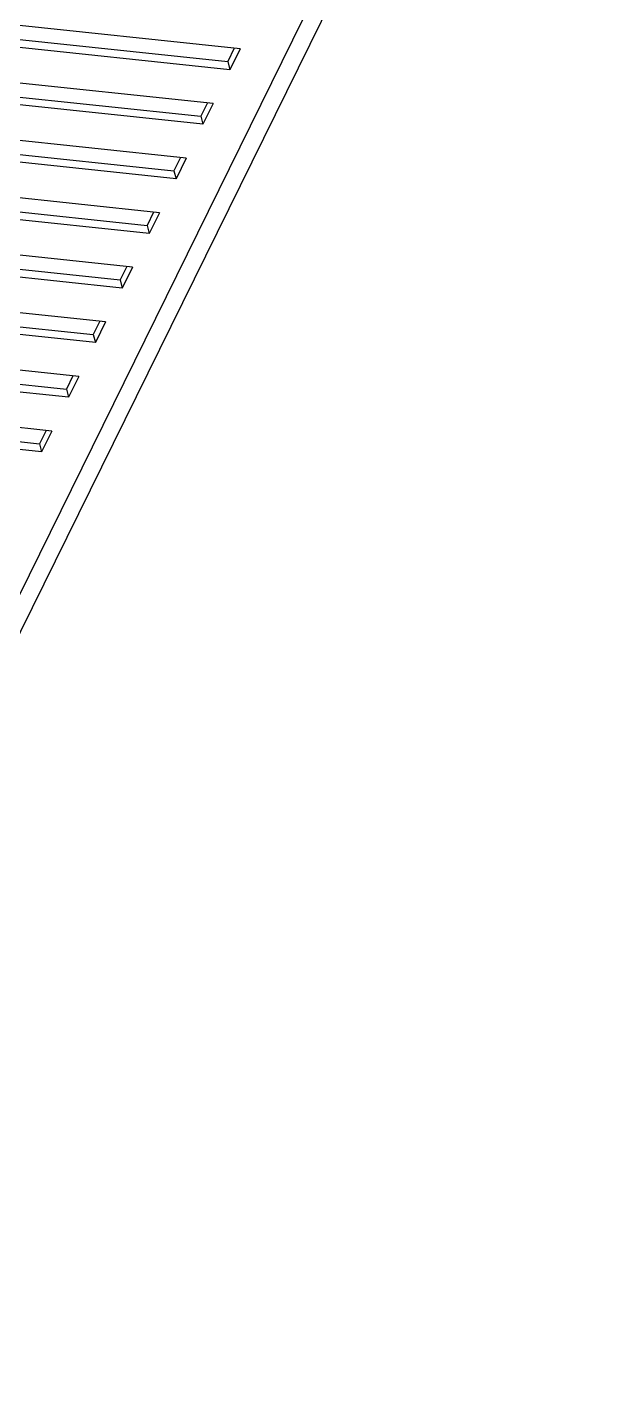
# Model space of a CAD drawing. Header units: millimetres. Extents: x 10368 to 13229, y -13270 to -11269.
# Drawn here: x 12223.9 to 12258.9, y -12753.4 to -12671.5 of the extents above; entities that cross this region are included whole.
import ezdxf

# ---------------------------------------------------------------- set-up
doc = ezdxf.new("R2010")
doc.units = ezdxf.units.MM

# ---------------------------------------------------------------- blocks, each defined once
blk = doc.blocks.new('u59')
at = {"color": 7, "linetype": 'Continuous'}
for p, q in [((305.333, 371.946), (363.069, 489.206)), ((306.429, 371.83), (363.472, 487.682)), ((338.77, 431.64), (339.386, 432.891)), ((339.121, 431.603), (339.515, 432.403)), ((339.515, 432.403), (339.386, 432.891)), ((339.386, 432.891), (353.789, 431.37)), ((353.868, 430.886), (339.515, 432.403)), ((338.77, 431.64), (353.173, 430.118)), ((337.153, 428.356), (337.769, 429.607)), ((337.504, 428.319), (337.897, 429.119)), ((337.897, 429.119), (337.769, 429.607)), ((337.769, 429.607), (352.172, 428.085)), ((352.251, 427.602), (337.897, 429.119)), ((337.153, 428.356), (351.555, 426.834)), ((335.536, 425.072), (336.152, 426.323)), ((335.887, 425.035), (336.28, 425.835)), ((336.28, 425.835), (336.152, 426.323)), ((336.152, 426.323), (350.555, 424.801)), ((350.634, 424.318), (336.28, 425.835)), ((335.536, 425.072), (349.938, 423.55)), ((333.919, 421.788), (334.535, 423.039)), ((334.269, 421.751), (334.663, 422.551)), ((334.663, 422.551), (334.535, 423.039)), ((334.535, 423.039), (348.938, 421.517)), ((349.017, 421.034), (334.663, 422.551)), ((333.919, 421.788), (348.321, 420.266)), ((332.302, 418.504), (332.918, 419.755)), ((332.652, 418.466), (333.046, 419.267)), ((333.046, 419.267), (332.918, 419.755)), ((332.918, 419.755), (347.321, 418.233)), ((347.4, 417.75), (333.046, 419.267)), ((332.302, 418.504), (346.704, 416.982)), ((330.685, 415.219), (331.301, 416.471)), ((331.035, 415.182), (331.429, 415.982)), ((331.429, 415.982), (331.301, 416.471)), ((331.301, 416.471), (345.703, 414.949)), ((345.783, 414.466), (331.429, 415.982)), ((330.685, 415.219), (345.087, 413.698)), ((329.068, 411.935), (329.684, 413.187)), ((329.418, 411.898), (329.812, 412.698)), ((329.812, 412.698), (329.684, 413.187)), ((329.684, 413.187), (344.086, 411.665)), ((344.166, 411.182), (329.812, 412.698)), ((329.068, 411.935), (343.47, 410.414)), ((327.451, 408.651), (328.067, 409.902)), ((327.801, 408.614), (328.195, 409.414)), ((328.195, 409.414), (328.067, 409.902)), ((328.067, 409.902), (342.469, 408.381)), ((342.549, 407.898), (328.195, 409.414)), ((327.451, 408.651), (341.853, 407.129))]:
    blk.add_line(p, q, dxfattribs=at)

msp = doc.modelspace()

# ---------------------------------------------------------------- block references
at = {"rotation": 180}
msp.add_blockref('u59', (12564.199, -12264.161), dxfattribs=at)

doc.saveas('drawing.dxf')
